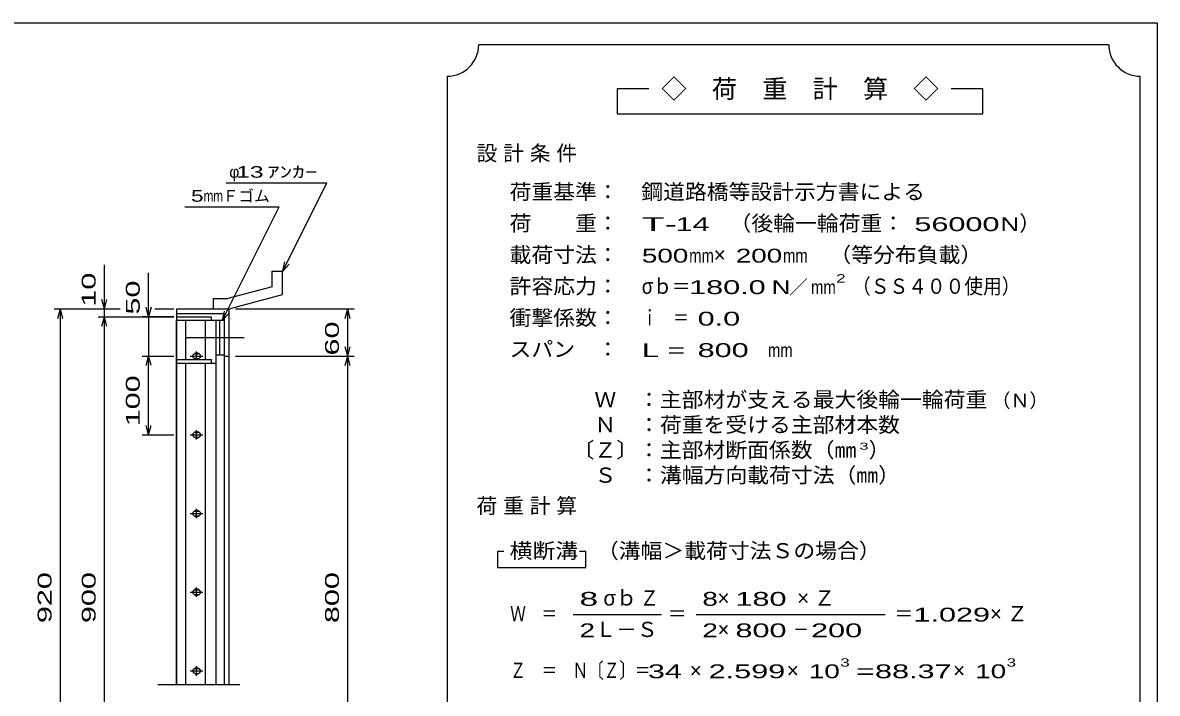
# Model space of a CAD drawing. Units: millimetres, scale not verified. Extents: x -1456 to 1385, y -1026 to 843.
# Drawn here: x -56 to 1385, y -9 to 843 of the extents above; entities that cross this region are included whole.
import ezdxf
from ezdxf.enums import TextEntityAlignment as Align

# ---------------------------------------------------------------- set-up
doc = ezdxf.new("R2010")
doc.units = ezdxf.units.MM
doc.header["$LTSCALE"] = 8
doc.linetypes.add('CHAIN', pattern=[18.5, 12, -1.5, 3.5, -1.5])
for name, color, linetype, lineweight in [('0_2', 150, 'Continuous', 25), ('16', 3, 'Continuous', 25), ('19', 6, 'Continuous', 25), ('22', 4, 'Continuous', 25)]:
    doc.layers.add(name, color=color, linetype=linetype, lineweight=lineweight)
doc.styles.add('ベクトル', font='')
doc.styles.get('ベクトル').set_extended_font_data('ベクトル')

msp = doc.modelspace()

# ---------------------------------------------------------------- linework, layer by layer
at = {"layer": '0_2'}
for p, q in [((-1383.2, 842.8), (1384.8, 842.8)), ((1384.8, 842.8), (1384.8, -917.2))]:
    msp.add_line(p, q, dxfattribs=at)
at = {"layer": '16'}
for p, q in [((139.3, 2.2), (139.3, 464.7)), ((139.3, 464.7), (140, 464.7)), ((140, 469.2), (184, 469.2)), ((140, 464.7), (140, 469.2)), ((140, 464.7), (184, 464.7)), ((140, 2.2), (140, 464.7)), ((140, 464.7), (190, 464.7)), ((151.5, 414.7), (151.5, 464.7)), ((176.5, 414.7), (176.5, 464.7)), ((184, 464.7), (184, 469.2)), ((190, 2.2), (190, 464.7)), ((190, 464.7), (194.5, 464.7)), ((194.5, 420.7), (194.5, 464.7)), ((194.5, 464.7), (200.5, 464.7)), ((200.5, 420.7), (200.5, 464.7)), ((157, 419.2), (173, 419.2)), ((163, 422.2), (167, 422.2)), ((165, 414.7), (165, 425.2)), ((190, 420.7), (194.5, 420.7)), ((194.5, 420.7), (200.5, 420.7)), ((140, 410.2), (140, 414.7)), ((140, 414.7), (184, 414.7)), ((140, 410.2), (190, 410.2)), ((151.5, 2.2), (151.5, 410.2)), ((163, 416.2), (167, 416.2)), ((176.5, 2.2), (176.5, 410.2)), ((184, 410.2), (184, 414.7)), ((157, 319.2), (173, 319.2)), ((163, 322.2), (167, 322.2)), ((165, 313.2), (165, 325.2)), ((163, 316.2), (167, 316.2)), ((157, 219.2), (173, 219.2)), ((163, 222.2), (167, 222.2)), ((163, 216.2), (167, 216.2)), ((165, 213.2), (165, 225.2)), ((157, 119.2), (173, 119.2)), ((163, 122.2), (167, 122.2)), ((163, 116.2), (167, 116.2)), ((165, 113.2), (165, 125.2)), ((157, 19.2), (173, 19.2)), ((163, 22.2), (167, 22.2)), ((163, 16.2), (167, 16.2)), ((165, 13.2), (165, 25.2)), ((116, 2.2), (220, 2.2))]:
    msp.add_line(p, q, dxfattribs=at)
at = {"layer": '16', "linetype": 'CHAIN'}
msp.add_line((150.4, 442.7), (225.4, 442.7), dxfattribs=at)
at = {"layer": '16'}
for centre, radius, start, end in [((163, 419.2), 3, 90, 270), ((165, 419.2), 4, 46.6, 133.4), ((167, 419.2), 3, 270, 90), ((165, 419.2), 4, 226.6, 313.4), ((163, 319.2), 3, 90, 270), ((165, 319.2), 4, 46.6, 133.4), ((167, 319.2), 3, 270, 90), ((165, 319.2), 4, 226.6, 313.4), ((163, 219.2), 3, 90, 270), ((165, 219.2), 4, 46.6, 133.4), ((165, 219.2), 4, 226.6, 313.4), ((167, 219.2), 3, 270, 90), ((163, 119.2), 3, 90, 270), ((165, 119.2), 4, 46.6, 133.4), ((165, 119.2), 4, 226.6, 313.4), ((167, 119.2), 3, 270, 90), ((163, 19.2), 3, 90, 270), ((165, 19.2), 4, 46.6, 133.4), ((165, 19.2), 4, 226.6, 313.4), ((167, 19.2), 3, 270, 90)]:
    msp.add_arc(centre, radius, start, end, dxfattribs=at)
at = {"layer": '19'}
for p, q in [((261.1, 527.3), (274.1, 527.3)), ((261.1, 507.3), (261.1, 527.3)), ((274.1, 497.3), (274.1, 527.3)), ((261.1, 507.3), (204.8, 492.2)), ((186.5, 492.2), (204.8, 492.2)), ((186.5, 479.2), (186.5, 492.2)), ((206.5, 479.2), (274.1, 497.3)), ((140, 469.2), (140, 479.2)), ((140, 479.2), (206.5, 479.2)), ((186.5, 479.2), (206.5, 479.2)), ((206.5, 2.2), (206.5, 479.2)), ((140, 473.2), (200.5, 473.2)), ((200.5, 2.2), (200.5, 473.2)), ((200.5, 419.2), (206.5, 419.2))]:
    msp.add_line(p, q, dxfattribs=at)
at = {"layer": '22'}
for p, q in [((1323.2, 814.8), (523.2, 814.8)), ((483.2, 774.8), (483.2, -465.2)), ((1363.2, -465.2), (1363.2, 774.8)), ((739.2, 758.8), (699.2, 758.8)), ((699.2, 758.8), (699.2, 726.8)), ((1163.2, 758.8), (1123.2, 758.8)), ((1163.2, 726.8), (1163.2, 758.8)), ((699.2, 726.8), (1163.2, 726.8)), ((202.5, 639.2), (330.5, 639.2)), ((274.5, 527.2), (330.5, 639.2)), ((150, 608.7), (270, 608.7)), ((198, 464.7), (270, 608.7)), ((48, 479.2), (48, 535.2)), ((274.5, 527.2), (276.9, 538.9)), ((274.5, 527.2), (282.5, 536)), ((104, 469.2), (104, 525.2)), ((48, 479.2), (44.8, 491.2)), ((48, 479.2), (51.2, 491.2)), ((-16, 479.2), (68, 479.2)), ((-11.2, 467.2), (-8, 479.2)), ((-4.8, 467.2), (-8, 479.2)), ((-8, -240.8), (-8, 479.2)), ((40, 479.2), (68, 479.2)), ((48, 469.2), (48, 479.2)), ((104, 469.2), (100.8, 481.2)), ((107.2, 481.2), (104, 469.2)), ((112, 479.2), (136, 479.2)), ((112, 479.2), (136, 479.2)), ((198, 464.7), (200.4, 476.4)), ((214.5, 479.2), (364.9, 479.2)), ((353.7, 467.2), (356.9, 479.2)), ((360.1, 467.2), (356.9, 479.2)), ((356.9, 419.2), (356.9, 479.2)), ((40, 469.2), (136, 469.2)), ((44.8, 457.2), (48, 469.2)), ((51.2, 457.2), (48, 469.2)), ((48, -230.8), (48, 469.2)), ((136, 469.2), (96, 469.2)), ((104, 469.2), (104, 419.2)), ((198, 464.7), (206, 473.5)), ((96, 419.2), (136, 419.2)), ((100.8, 407.2), (104, 419.2)), ((107.2, 407.2), (104, 419.2)), ((104, 319.2), (104, 419.2)), ((214.5, 419.2), (364.9, 419.2)), ((356.9, 419.2), (353.7, 431.2)), ((353.7, 407.2), (356.9, 419.2)), ((356.9, 419.2), (360.1, 431.2)), ((360.1, 407.2), (356.9, 419.2)), ((356.9, -180.8), (356.9, 419.2)), ((96, 319.2), (136, 319.2)), ((104, 319.2), (100.8, 331.2)), ((104, 319.2), (107.2, 331.2)), ((555.2, 170.8), (547.2, 170.8)), ((547.2, 170.8), (547.2, 150.8)), ((659.2, 170.8), (651.2, 170.8)), ((659.2, 150.8), (659.2, 170.8)), ((547.2, 150.8), (659.2, 150.8)), ((643.2, 90.8), (755.2, 90.8)), ((799.2, 90.8), (1039.2, 90.8))]:
    msp.add_line(p, q, dxfattribs=at)
for centre, start, end in [((483.2, 814.8), 270, 0), ((1363.2, 814.8), 180, 270)]:
    msp.add_arc(centre, 40, start, end, dxfattribs=at)

# ---------------------------------------------------------------- texts
at = {"layer": '22', "color": 2, "style": 'ベクトル'}
for s, height, p in [('◇\u3000荷\u3000重\u3000計\u3000算\u3000◇', 23.46, (755.2, 758.8)), ('φ', 14.7, (206.5, 653.2)), ('Ｆゴム', 14.66, (198, 622.7)), ('）', 19.4, (1209.6, 588)), ('×', 19.4, (821.6, 548)), ('／', 17.6, (917.2, 506.8)), ('（Ｎ）', 17.6, (1174.4, 362.8)), ('）', 19.4, (1018.4, 300)), ('σｂ', 19.35, (681.6, 112)), ('×', 19.4, (826.4, 112)), ('Ｌ－Ｓ', 19.35, (671.2, 72)), ('×', 19.4, (826.4, 72)), ('×', 19.4, (791.2, 20)), ('×', 19.4, (914.4, 20)), ('×', 19.4, (1125.6, 20))]:
    msp.add_text(s, height=height, dxfattribs=at).set_placement(p, align=Align.MIDDLE_LEFT)
for s, height, width, p in [(' 13 ', 14.66, 1.6, (206.5, 653.2)), ('ｱﾝｶｰ', 14.66, 1.6, (254.5, 653.2)), ('荷重基準：\u3000', 19.35, 1.05, (562.4, 628)), ('鋼道路橋等設計示方書による', 19.35, 1.05, (729.6, 628)), ('5', 14.7, 1.45, (158, 622.7)), ('mm', 14.66, 0.75, (174, 622.7)), ('荷\u3000\u3000重：\u3000', 19.35, 1.05, (562.4, 588)), ('T-', 17.6, 2, (730.4, 586.8)), (' 14 ', 17.6, 1.65, (762.4, 586.8)), ('（後輪一輪荷重：', 19.35, 1.05, (841.6, 588)), (' 56000', 17.6, 1.65, (1065.6, 586.8)), ('N', 17.6, 1.4, (1185.6, 586.8)), ('載荷寸法：\u3000', 19.35, 1.05, (562.4, 548)), ('500', 17.6, 1.5, (730.4, 546.8)), ('mm', 17.6, 0.8, (790.4, 546.8)), ('200', 17.6, 1.5, (849.6, 546.8)), ('mm', 17.6, 0.8, (909.6, 546.8)), ('\u3000（等分布負載）', 19.35, 1.05, (940.8, 548)), ('許容応力：\u3000', 19.35, 1.05, (562.4, 508)), ('σｂ＝', 19.35, 0.9, (730.4, 508)), ('2', 10.6, 1.5, (977.2, 518)), ('（ＳＳ４００使用）', 19.35, 0.9, (997.2, 508)), ('180.0', 17.6, 1.65, (790.4, 506.8)), ('N', 17.6, 1.4, (895.2, 506.8)), ('mm', 17.6, 0.8, (945.2, 506.8)), ('衝撃係数：\u3000', 19.35, 1.05, (562.4, 468)), ('ｉ\u3000＝', 19.35, 0.75, (730.4, 468)), (' 0.0', 17.6, 1.65, (790.4, 466.8)), ('スパン\u3000：\u3000', 19.35, 1.05, (562.4, 428)), ('L =', 17.6, 1.65, (730.4, 426.8)), (' 800 ', 17.6, 1.65, (790.4, 426.8)), ('mm', 17.6, 0.8, (890.4, 426.8)), ('\u3000Ｗ\u3000：主部材が支える最大後輪一輪荷重', 19.35, 1.05, (642.4, 364)), ('\u3000Ｎ\u3000：荷重を受ける主部材本数', 19.35, 1.05, (642.4, 332)), ('〔Ｚ〕：主部材断面係数（㎜', 19.35, 1.05, (642.4, 300)), ('3', 8.8, 1.8, (1006.4, 304.8)), ('\u3000Ｓ\u3000：溝幅方向載荷寸法（㎜）', 19.35, 1.05, (642.4, 268)), ('横断溝', 19.35, 1.1, (562.4, 172)), ('\u3000（溝幅＞載荷寸法Ｓの場合）', 19.35, 1.05, (645.6, 172)), ('8', 17.6, 1.8, (651.2, 110.8)), ('Ｚ', 19.4, 0.9, (728, 112)), ('8', 17.6, 1.5, (807.2, 110.8)), (' 180 ', 17.6, 1.65, (838.4, 110.8)), ('Ｗ\u3000＝', 19.35, 0.75, (563.2, 92)), ('＝', 19.4, 0.9, (763.2, 92)), ('＝', 19.4, 0.9, (1051.2, 92)), ('1.029', 17.6, 1.65, (1075.2, 90.8)), ('2', 17.6, 1.5, (651.2, 70.8)), ('2', 17.6, 1.5, (807.2, 70.8)), (' 800 ', 17.6, 1.65, (838.4, 70.8)), ('－', 19.4, 0.75, (922.4, 72)), (' 200 ', 17.6, 1.65, (934.4, 70.8)), ('Ｚ\u3000＝\u3000Ｎ〔Ｚ〕＝', 19.35, 0.75, (563.2, 20)), ('3', 10.6, 1.5, (982.4, 30)), ('3', 10.6, 1.5, (1193.6, 30)), (' 34 ', 17.6, 1.65, (727.2, 18.8)), ('2.599', 17.6, 1.65, (815.2, 18.8)), ('10', 17.6, 1.5, (942.4, 18.8)), ('=', 17.6, 1.7, (1002.4, 18.8)), ('88.37', 17.6, 1.65, (1026.4, 18.8)), ('10', 17.6, 1.5, (1153.6, 18.8))]:
    msp.add_text(s, height=height, dxfattribs=dict(at, width=width)).set_placement(p, align=Align.MIDDLE_LEFT)
at = {"layer": '22', "color": 2, "style": 'ベクトル', "width": 1.65}
for s, p in [(' 10 ', (28, 471.2)), (' 50 ', (84, 461.2)), (' 60 ', (336.9, 409.2)), (' 100 ', (84, 319.2)), (' 920 ', (-28, 69.2)), (' 900 ', (28, 69.2)), (' 800 ', (336.9, 69.2))]:
    msp.add_text(s, height=17.6, rotation=90, dxfattribs=at).set_placement(p, align=Align.MIDDLE_LEFT)
at = {"layer": '22', "color": 2, "char_height": 19.35, "attachment_point": 4, "style": 'ベクトル'}
for s, insert in [('\\T1.28;設計条件', (520.4, 676)), ('\\T1.28;荷重計算', (520.4, 228)), ('\\T1.42;×Ｚ', (927.6, 112)), ('\\T1.42;×Ｚ', (1172.4, 92))]:
    msp.add_mtext(s, dxfattribs=dict(at, insert=insert))

doc.saveas('drawing.dxf')
